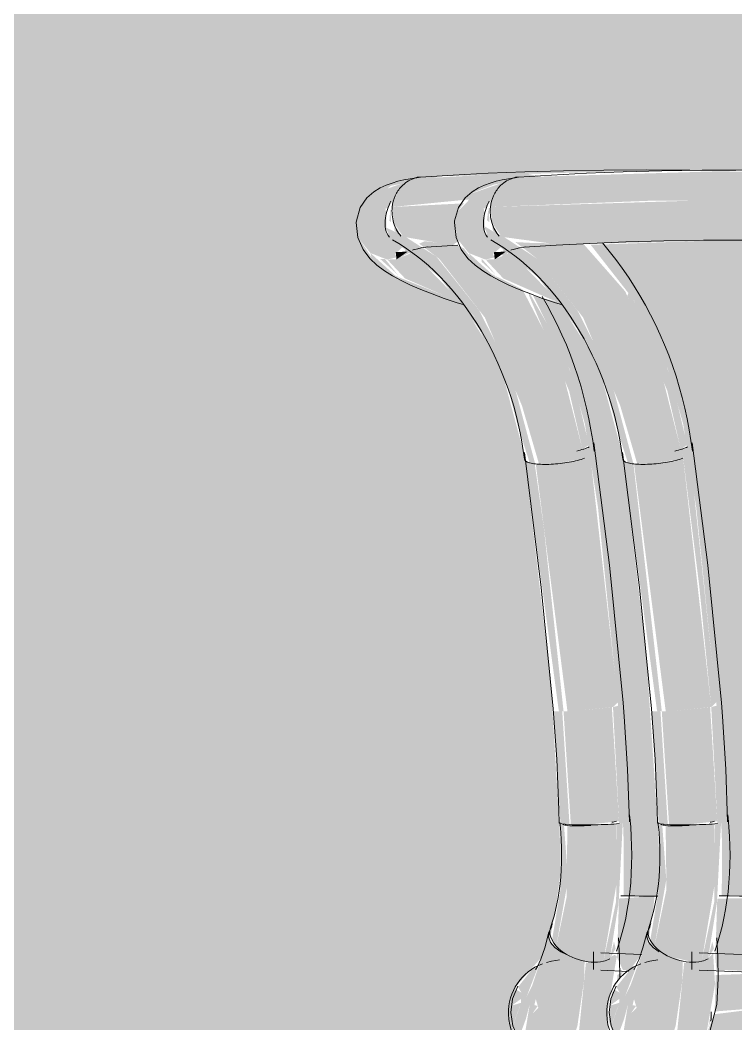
# Model space of a CAD drawing. Header units: inches. Extents: x 20426 to 36348, y -461 to 673.
# Drawn here: x 29293.58 to 29303.78, y 16.18 to 30.49 of the extents above; entities that cross this region are included whole.
import ezdxf

# ---------------------------------------------------------------- set-up
doc = ezdxf.new("R2010")
doc.units = ezdxf.units.IN
doc.header["$MEASUREMENT"] = 0
doc.layers.add('I-FURN', color=30, linetype='Continuous', lineweight=9)
doc.layers.add('Q-CASE', color=31, linetype='Continuous', lineweight=9)

# ---------------------------------------------------------------- blocks, each defined once
blk = doc.blocks.new('HermanMiller_Collection_Air-Chair_SideChair_Arms - Arms-460524-Elevation - East')
at = {"layer": 'I-FURN'}
for points in [[(-22446.718, 27.825), (-22444.424, 27.915), (-22441.265, 27.904), (-22438.991, 27.825), (-22438.908, 28.117), (-22438.762, 28.249), (-22443.464, 28.334), (-22446.322, 28.249), (-22446.509, 28.184), (-22446.65, 28.032), (-22446.694, 27.933)], [(-22447.096, 27.741), (-22446.776, 27.812), (-22446.587, 28.117), (-22446.509, 28.184), (-22446.986, 28.018), (-22447.041, 27.904), (-22447.199, 27.75)], [(-22439.507, 27.281), (-22439.313, 27.328), (-22438.961, 27.451), (-22438.998, 27.718), (-22438.998, 27.825), (-22443.331, 27.931), (-22446.718, 27.825), (-22446.698, 27.603), (-22446.56, 27.4), (-22445.73, 27.288), (-22443.213, 27.357), (-22441.029, 27.334), (-22439.524, 27.282)], [(-22441.098, 17.999), (-22438.779, 18.004), (-22439.049, 18.794), (-22439.119, 19.046), (-22439.406, 21.489), (-22439.852, 24.162), (-22439.862, 24.168), (-22440.004, 25.531), (-22439.946, 26.14), (-22439.801, 26.72), (-22439.649, 27.286), (-22443.331, 27.355), (-22445.289, 27.286), (-22444.673, 26.498), (-22444.191, 25.517), (-22443.97, 24.73), (-22443.784, 23.543), (-22443.488, 20.66), (-22443.416, 18.754), (-22443.42, 18.004), (-22442.488, 18)], [(-22445.734, 26.466), (-22446.382, 27.131), (-22446.439, 27.17), (-22446.668, 27.078), (-22446.787, 27.076), (-22446.535, 26.806), (-22445.858, 26.509)], [(-22446.657, 27.078), (-22446.497, 27.19), (-22446.668, 27.181), (-22446.658, 27.084)], [(-22444.005, 24.369), (-22443.914, 24.434), (-22444.112, 25.278), (-22444.276, 25.752), (-22444.741, 26.62), (-22444.766, 26.56), (-22444.196, 25.205), (-22444.006, 24.375)], [(-22444.171, 20.635), (-22443.57, 20.696), (-22443.985, 24.375), (-22444.106, 24.342), (-22444.077, 24.212), (-22444.608, 24.158), (-22444.67, 24.155), (-22444.219, 20.636)], [(-22443.57, 20.696), (-22443.497, 20.766), (-22443.844, 24.012), (-22443.908, 24.405), (-22443.985, 24.375), (-22443.74, 22.412)], [(-22444.275, 20.637), (-22444.679, 24.162), (-22444.813, 24.2), (-22444.758, 23.732), (-22444.343, 20.643), (-22444.292, 20.638)], [(-22444.19, 19.02), (-22444.294, 20.638), (-22444.42, 20.637), (-22444.319, 19.033), (-22444.219, 19.022)], [(-22443.966, 19.015), (-22443.484, 19.068), (-22443.586, 20.693), (-22444.171, 20.635), (-22444.275, 20.635), (-22444.171, 19.019), (-22444.086, 19.016)], [(-22443.483, 19.034), (-22443.397, 19.044), (-22443.492, 20.716), (-22443.57, 20.696), (-22443.483, 19.051)], [(-22444.379, 17.287), (-22444.211, 18.233), (-22444.269, 19.018), (-22444.322, 19.025), (-22444.323, 18.069), (-22444.44, 17.371), (-22444.424, 17.349)], [(-22443.816, 17.058), (-22443.706, 17.073), (-22443.511, 18.233), (-22443.53, 19.031), (-22444.22, 19.009), (-22444.209, 18.094), (-22444.379, 17.287), (-22444.185, 17.144), (-22443.819, 17.058)], [(-22444.013, 19.002), (-22444.219, 19.022), (-22444.051, 19.004)], [(-22444.104, 15.615), (-22443.606, 15.658), (-22443.039, 15.701), (-22442.793, 15.895), (-22442.655, 16.26), (-22442.658, 16.425), (-22443.528, 16.317), (-22443.606, 16.112), (-22443.796, 15.778), (-22444.082, 15.624)]]:
    blk.add_hatch(color=256, dxfattribs=at).paths.add_polyline_path(points, flags=0)
h = blk.add_hatch(color=256, dxfattribs=at)
h.paths.add_polyline_path([(-22446.787, 27.076), (-22446.642, 27.187), (-22446.566, 27.259), (-22446.801, 27.47), (-22446.802, 27.719), (-22446.814, 27.804), (-22447.096, 27.741), (-22447.23, 27.624), (-22447.19, 27.37), (-22447.029, 27.169), (-22446.8, 27.079)], flags=0)
h.paths.add_polyline_path([(-22446.583, 27.4), (-22446.688, 27.579), (-22446.719, 27.713), (-22446.684, 27.488), (-22446.601, 27.408)], flags=0)
h = blk.add_hatch(color=256, dxfattribs=at)
h.paths.add_polyline_path([(-22444.574, 24.155), (-22444.068, 24.22), (-22444.064, 24.353), (-22444.006, 24.375), (-22444.315, 25.595), (-22444.799, 26.625), (-22445.394, 27.301), (-22446.115, 27.312), (-22446.362, 27.325), (-22446.046, 27.084), (-22445.396, 26.248), (-22444.868, 24.993), (-22444.624, 24.159), (-22444.617, 24.158)], flags=0)
h.paths.add_polyline_path([(-22446.733, 27.609), (-22446.744, 27.825), (-22446.768, 27.635), (-22446.738, 27.612)], flags=0)
h = blk.add_hatch(color=256, dxfattribs=at)
h.paths.add_polyline_path([(-22444.679, 24.162), (-22445.026, 25.458), (-22445.48, 26.355), (-22446.046, 27.084), (-22446.517, 27.392), (-22446.656, 27.462), (-22446.819, 27.56), (-22446.732, 27.374), (-22446.046, 26.828), (-22445.48, 26.089), (-22445.07, 25.242), (-22444.925, 24.702), (-22444.758, 24.177), (-22444.715, 24.169)], flags=0)
h.paths.add_polyline_path([(-22445.535, 26.251), (-22445.634, 26.357), (-22445.553, 26.275)], flags=0)
h = blk.add_hatch(color=256, dxfattribs=at)
h.paths.add_polyline_path([(-22446.643, 26.863), (-22446.844, 27.089), (-22446.844, 27.044), (-22446.795, 27)], flags=0)
h.paths.add_polyline_path([(-22446.606, 26.785), (-22447.029, 27.169), (-22446.971, 27.032), (-22446.643, 26.81)], flags=0)
h = blk.add_hatch(color=256, dxfattribs=at)
h.paths.add_polyline_path([(-22443.706, 17.073), (-22443.615, 17.109), (-22443.489, 17.911), (-22443.431, 19.04), (-22443.521, 19.026), (-22443.525, 17.929), (-22443.682, 17.188)], flags=0)
h.paths.add_polyline_path([(-22443.615, 17.109), (-22443.532, 17.254), (-22443.556, 17.353), (-22443.596, 17.188)], flags=0)
h = blk.add_hatch(color=256, dxfattribs=at)
h.paths.add_polyline_path([(-22438.236, 17.144), (-22438.276, 17.144), (-22438.244, 17.156)], flags=0)
h.paths.add_polyline_path([(-22441.418, 16.876), (-22438.041, 16.911), (-22438.375, 17.371), (-22438.818, 18.003), (-22443.484, 17.966), (-22443.512, 17.125), (-22443.495, 16.951), (-22443.213, 16.941)], flags=0)
h = blk.add_hatch(color=256, dxfattribs=at)
h.paths.add_polyline_path([(-22444.998, 16.151), (-22444.881, 16.481), (-22445.025, 16.344)], flags=0)
h.paths.add_polyline_path([(-22444.922, 15.97), (-22444.904, 16.19), (-22444.995, 16.143)], flags=0)
h.paths.add_polyline_path([(-22444.271, 15.6), (-22444.078, 16.148), (-22443.983, 16.791), (-22443.975, 17.074), (-22444.315, 17.209), (-22444.46, 17.342), (-22444.553, 17.188), (-22444.723, 16.724), (-22444.813, 16.545), (-22444.759, 16.447), (-22444.851, 15.88), (-22444.646, 15.697), (-22444.272, 15.6)], flags=0)
h.paths.add_polyline_path([(-22444.719, 16.327), (-22444.671, 16.533), (-22444.634, 16.407)], flags=0)
h = blk.add_hatch(color=256, dxfattribs=at)
h.paths.add_polyline_path([(-22449.941, 0), (-22449.871, 0), (-22444.725, 15.735), (-22444.83, 15.793), (-22449.988, 0)], flags=0)
h.paths.add_polyline_path([(-22444.236, 17.174), (-22444.257, 17.188), (-22444.246, 17.178)], flags=0)
h = blk.add_hatch(color=256, dxfattribs=at)
h.paths.add_polyline_path([(-22444.268, 15.599), (-22444.104, 15.662), (-22444.12, 15.689), (-22444.046, 15.817), (-22444.202, 15.748), (-22444.271, 15.6)], flags=0)
h.paths.add_polyline_path([(-22443.9, 15.697), (-22443.747, 15.816), (-22443.768, 15.898), (-22443.84, 15.788)], flags=0)
h.paths.add_polyline_path([(-22443.616, 16.112), (-22443.572, 16.345), (-22443.56, 16.294), (-22443.606, 16.143)], flags=0)
h.paths.add_polyline_path([(-22444.046, 15.817), (-22443.652, 15.968), (-22443.516, 16.744), (-22443.543, 17.188), (-22443.619, 17.107), (-22443.825, 17.058), (-22443.956, 17.051), (-22444.078, 15.847)], flags=0)
h = blk.add_hatch(color=256, dxfattribs=at)
h.paths.add_polyline_path([(-22443.768, 15.898), (-22443.714, 15.898), (-22443.747, 15.911)], flags=0)
h.paths.add_polyline_path([(-22444.046, 15.817), (-22444.132, 15.9), (-22444.12, 15.809), (-22444.078, 15.814)], flags=0)
h.paths.add_polyline_path([(-22444.296, 15.585), (-22444.046, 15.65), (-22443.785, 15.872), (-22443.848, 15.875), (-22444.079, 15.76), (-22444.092, 15.644), (-22444.132, 15.622), (-22444.466, 15.622), (-22444.802, 15.816), (-22444.904, 16), (-22444.813, 16.248), (-22444.76, 16.448), (-22444.802, 16.566), (-22444.634, 17.006), (-22444.723, 16.955), (-22444.987, 16.625), (-22445.029, 16.209), (-22444.904, 15.886), (-22444.802, 15.777), (-22444.427, 15.599)], flags=0)
h.paths.add_polyline_path([(-22444.922, 15.97), (-22444.998, 16.151), (-22444.908, 16.143), (-22444.916, 16.034)], flags=0)
h.paths.add_polyline_path([(-22444.998, 16.151), (-22445.013, 16.355), (-22444.893, 16.441), (-22444.982, 16.19)], flags=0)
h.paths.add_polyline_path([(-22444.719, 16.327), (-22444.642, 16.435), (-22444.691, 16.447), (-22444.701, 16.407)], flags=0)
h.paths.add_polyline_path([(-22444.876, 16.625), (-22444.966, 16.625), (-22444.928, 16.716), (-22444.881, 16.633)], flags=0)
h.paths.add_polyline_path([(-22445.013, 16.441), (-22444.88, 16.537), (-22444.882, 16.48), (-22444.99, 16.447)], flags=0)
h = blk.add_hatch(color=256, dxfattribs=at)
h.paths.add_polyline_path([(-22443.568, 16.351), (-22443.527, 16.401), (-22443.568, 16.351)], flags=0)
h.paths.add_polyline_path([(-22443.524, 16.356), (-22442.643, 16.426), (-22442.727, 16.8), (-22442.82, 16.9), (-22443.506, 16.876), (-22443.521, 16.386)], flags=0)
h.paths.add_polyline_path([(-22442.793, 16.91), (-22442.82, 16.912), (-22442.82, 16.912)], flags=0)
h = blk.add_hatch(color=256, dxfattribs=at)
h.paths.add_polyline_path([(-22444.876, 16.625), (-22444.949, 16.667), (-22445.001, 16.537)], flags=0)
h.paths.add_polyline_path([(-22445.013, 16.441), (-22444.88, 16.537), (-22444.876, 16.625), (-22445.001, 16.457)], flags=0)
for p, q in [((-22447.229, 27.627), (-22447.231, 27.605)), ((-22443.849, 17.208), (-22443.849, 16.957))]:
    blk.add_line(p, q, dxfattribs=at)
at = {"layer": 'I-FURN', "flags": 128}
for points in [[(-22446.317, 28.25), (-22445.848, 28.28), (-22445.351, 28.306), (-22444.827, 28.326), (-22444.276, 28.34), (-22443.699, 28.35), (-22443.098, 28.353), (-22442.472, 28.352), (-22441.823, 28.345), (-22441.152, 28.332), (-22440.46, 28.314), (-22439.747, 28.291), (-22439.016, 28.263), (-22438.74, 28.251)], [(-22447.229, 27.627), (-22447.174, 27.817), (-22447.079, 27.954), (-22446.981, 28.041), (-22446.889, 28.098), (-22446.804, 28.137), (-22446.721, 28.167), (-22446.637, 28.191), (-22446.552, 28.211), (-22446.462, 28.228), (-22446.368, 28.243), (-22446.341, 28.247)], [(-22447.231, 27.605), (-22447.209, 27.389), (-22447.134, 27.218), (-22447.039, 27.092), (-22446.937, 26.996), (-22446.829, 26.915), (-22446.714, 26.843), (-22446.59, 26.776), (-22446.455, 26.712), (-22446.308, 26.648), (-22446.149, 26.586), (-22445.977, 26.523), (-22445.792, 26.461), (-22445.706, 26.434)], [(-22446.712, 27.355), (-22446.626, 27.306), (-22446.541, 27.252), (-22446.455, 27.193), (-22446.37, 27.13), (-22446.285, 27.062), (-22446.202, 26.99), (-22446.119, 26.913), (-22446.037, 26.833), (-22445.957, 26.748), (-22445.878, 26.66), (-22445.801, 26.567), (-22445.726, 26.472), (-22445.653, 26.372), (-22445.582, 26.27), (-22445.513, 26.164), (-22445.447, 26.056), (-22445.384, 25.944), (-22445.323, 25.831), (-22445.266, 25.715), (-22445.211, 25.597), (-22445.159, 25.477), (-22445.111, 25.355), (-22445.066, 25.233), (-22445.024, 25.109), (-22444.986, 24.984), (-22444.951, 24.858), (-22444.92, 24.732), (-22444.893, 24.605), (-22444.869, 24.479), (-22444.849, 24.353), (-22444.833, 24.228)], [(-22446.237, 27.253), (-22445.783, 27.283), (-22445.299, 27.307), (-22444.787, 27.327), (-22444.247, 27.341), (-22443.68, 27.35), (-22443.087, 27.353), (-22442.469, 27.352), (-22441.828, 27.344), (-22441.164, 27.332), (-22440.478, 27.314), (-22439.772, 27.291), (-22439.047, 27.263), (-22438.791, 27.252)], [(-22446.429, 27.21), (-22446.42, 27.213), (-22446.394, 27.221), (-22446.355, 27.231), (-22446.303, 27.241), (-22446.24, 27.251), (-22446.212, 27.256)], [(-22445.121, 27.313), (-22445.024, 27.196), (-22444.93, 27.076), (-22444.839, 26.953), (-22444.751, 26.826), (-22444.667, 26.696), (-22444.586, 26.563), (-22444.508, 26.427), (-22444.434, 26.289), (-22444.364, 26.148), (-22444.298, 26.005), (-22444.235, 25.86), (-22444.177, 25.713), (-22444.122, 25.564), (-22444.072, 25.414), (-22444.026, 25.263), (-22443.984, 25.111), (-22443.946, 24.958), (-22443.913, 24.804), (-22443.884, 24.65), (-22443.859, 24.496), (-22443.839, 24.342)], [(-22443.425, 20.756), (-22443.621, 22.72), (-22443.844, 24.462)], [(-22444.834, 24.323), (-22444.592, 22.401), (-22444.422, 20.671)], [(-22443.336, 19.062), (-22443.362, 19.812), (-22443.409, 20.56), (-22443.425, 20.756)], [(-22444.422, 20.671), (-22444.371, 19.953), (-22444.341, 19.232), (-22444.336, 19.041)], [(-22444.462, 17.551), (-22444.435, 17.631), (-22444.411, 17.714), (-22444.389, 17.8), (-22444.369, 17.889), (-22444.351, 17.981), (-22444.337, 18.076), (-22444.324, 18.174), (-22444.315, 18.274), (-22444.308, 18.376), (-22444.304, 18.48), (-22444.302, 18.585), (-22444.304, 18.692), (-22444.308, 18.801), (-22444.315, 18.91), (-22444.325, 19.02), (-22444.328, 19.052)], [(-22443.519, 17.218), (-22443.481, 17.332), (-22443.447, 17.448), (-22443.416, 17.567), (-22443.389, 17.688), (-22443.366, 17.812), (-22443.346, 17.937), (-22443.33, 18.064), (-22443.318, 18.192), (-22443.309, 18.322), (-22443.304, 18.453), (-22443.302, 18.585), (-22443.304, 18.719), (-22443.309, 18.853), (-22443.318, 18.987), (-22443.33, 19.122), (-22443.334, 19.161)], [(-22444.485, 17.486), (-22444.544, 17.262), (-22444.6, 17.101), (-22444.648, 16.996), (-22444.671, 16.958), (-22444.673, 16.955)], [(-22444.442, 17.57), (-22444.481, 17.498), (-22444.488, 17.42)], [(-22444.488, 17.42), (-22444.46, 17.342), (-22444.4, 17.27), (-22444.312, 17.207)], [(-22443.492, 17.406), (-22443.478, 17.13), (-22443.473, 16.828), (-22443.491, 16.455), (-22443.598, 16.033), (-22443.602, 16.024)], [(-22443.743, 17.193), (-22437.62, 16.956), (-22431.489, 17.064), (-22427.679, 17.307)], [(-22444.517, 17.056), (-22444.445, 17.074), (-22444.387, 17.084), (-22444.334, 17.092)], [(-22443.744, 16.943), (-22437.607, 16.705), (-22431.461, 16.815), (-22427.675, 17.056)], [(-22445.025, 16.344), (-22445.001, 16.537), (-22444.928, 16.717)], [(-22444.344, 15.6), (-22444.466, 15.622), (-22444.646, 15.697), (-22444.802, 15.816), (-22444.922, 15.97), (-22444.998, 16.151), (-22445.025, 16.344)]]:
    blk.add_lwpolyline(points, dxfattribs=at)
at = {"layer": 'I-FURN'}
for centre, major_axis, ratio, start_param, end_param in [((-22446.471, 27.793), (0.241, 0.438), 0.575844, 0.314392, 0.576192), ((-22446.471, 27.793), (0.241, 0.438), 0.575844, 1.623389, 2.146988), ((-22446.471, 27.793), (0.241, 0.438), 0.575844, 2.146988, 2.932386), ((-22444.339, 24.392), (0.495, 0.07), 0.185134, 5.21887, 5.467079), ((-22444.339, 24.392), (0.495, 0.07), 0.185134, 5.480669, 5.742468), ((-22444.336, 24.285), (0.497, 0.057), 0.234229, 3.138866, 3.662465), ((-22444.336, 24.285), (0.497, 0.057), 0.234229, 4.713014, 4.971462), ((-22444.336, 24.285), (0.497, 0.057), 0.234229, 4.975221, 5.233261), ((-22444.336, 24.285), (0.497, 0.057), 0.234229, 5.239572, 5.495061), ((-22444.336, 24.285), (0.497, 0.057), 0.234229, 3.685235, 3.924264), ((-22444.336, 24.285), (0.497, 0.057), 0.234229, 3.93217, 4.186064), ((-22444.336, 24.285), (0.497, 0.057), 0.234229, 4.197005, 4.709663), ((-22443.836, 19.052), (0.5, 0.01), 0.069551, 3.141593, 3.925172), ((-22443.836, 19.052), (0.5, 0.01), 0.069551, 3.925172, 5.495969), ((-22443.831, 19.106), (0.497, 0.055), 0.180952, 5.209031, 5.364805), ((-22443.831, 19.106), (0.497, 0.055), 0.180952, 3.532209, 3.794009), ((-22443.831, 19.106), (0.497, 0.055), 0.180952, 3.794009, 4.579407), ((-22443.99, 17.385), (-0.471, 0.167), 0.596783, 6.075208, 7.122406), ((-22443.99, 17.385), (-0.471, 0.167), 0.596783, 0.839221, 2.410017), ((-22444.315, 16.334), (-0.202, 0.722), 0.995009, 0.082527, 1.3209), ((-22443.99, 17.385), (-0.471, 0.167), 0.596783, 2.410017, 2.671816), ((-22444.315, 16.334), (-0.202, 0.722), 0.995009, 1.3209, 2.891696), ((-22444.315, 16.334), (-0.202, 0.722), 0.995009, 4.288871, 4.462414)]:
    blk.add_ellipse(centre, major_axis=major_axis, ratio=ratio, start_param=start_param, end_param=end_param, dxfattribs=at)
for points, knots in [([(-22446.718, 27.825), (-22446.712, 27.881), (-22446.682, 27.989), (-22446.583, 28.139), (-22446.453, 28.225), (-22446.355, 28.246), (-22446.322, 28.249)], [-1, -1, -1, -1, -0.7857143, -0.5714286, -0.2857143, -0.1428571, -0.1428571, -0.1428571, -0.1428571]), ([(-22443.458, 18.004), (-22442.682, 18), (-22441.143, 17.997), (-22439.559, 18.001), (-22438.779, 18.003)], [-0.9268801, -0.9268801, -0.9268801, -0.9268801, -0.5, -0.0910372, -0.0910372, -0.0910372, -0.0910372])]:
    blk.add_open_spline(points, degree=3, knots=knots, dxfattribs=at)
blk.add_open_spline([(-22446.594, 27.411), (-22446.641, 27.466), (-22446.712, 27.598), (-22446.726, 27.751), (-22446.718, 27.825)], degree=3, dxfattribs=at)
blk = doc.blocks.new('Casework 3 - Casework 1-483541-Elevation - East')
at = {"layer": 'Q-CASE'}
h = blk.add_hatch(color=256, dxfattribs=at)
h.paths.add_polyline_path([(-22503.889, 0), (-22499.2, 0), (-22499.2, 0.25), (-22504.782, 0.25), (-22504.796, 0), (-22503.898, 0)], flags=0)
h.paths.add_polyline_path([(-22448.007, 26.785), (-22448.058, 26.876), (-22448.024, 26.803)], flags=0)
h.paths.add_polyline_path([(-22375.431, 0), (-22360.053, 0), (-22360.053, 36), (-22504.981, 36), (-22504.981, 30), (-22487.289, 30), (-22487.289, 28.75), (-22504.981, 28.75), (-22504.925, 15), (-22504.861, 15.676), (-22504.662, 16.429), (-22504.351, 16.906), (-22504.295, 17.034), (-22504.2, 17.184), (-22504.142, 17.236), (-22503.899, 17.47), (-22503.293, 17.496), (-22503.262, 17.552), (-22503.024, 17.552), (-22498.724, 17.59), (-22499.722, 20.996), (-22500.874, 24.236), (-22500.877, 25.019), (-22500.799, 25.428), (-22500.554, 26.039), (-22499.895, 26.648), (-22499.14, 26.933), (-22495.584, 27.611), (-22492.083, 28.062), (-22489.209, 28.273), (-22485.71, 28.346), (-22482.305, 28.236), (-22481.946, 28.113), (-22481.741, 28.001), (-22481.484, 27.56), (-22481.522, 27.37), (-22481.763, 27.076), (-22482.055, 26.817), (-22482.305, 26.708), (-22483.061, 26.362), (-22483.255, 26.075), (-22483.616, 25.296), (-22483.79, 24.712), (-22483.947, 23.793), (-22484.29, 20.672), (-22484.369, 18.094), (-22484.243, 17.52), (-22484.243, 17.456), (-22484.243, 17.287), (-22484.187, 17.285), (-22484.046, 16.992), (-22483.857, 16.853), (-22483.672, 16.512), (-22483.714, 16.07), (-22483.883, 15.793), (-22478.702, 0), (-22451.412, 0), (-22446.249, 15.816), (-22446.36, 15.97), (-22446.456, 16.344), (-22446.35, 16.717), (-22445.962, 17.162), (-22445.912, 17.159), (-22445.805, 17.727), (-22445.724, 18.288), (-22445.731, 19.038), (-22445.737, 19.041), (-22445.857, 21.021), (-22446.231, 24.278), (-22446.553, 25.475), (-22446.73, 25.819), (-22447.135, 26.466), (-22448.122, 26.863), (-22448.414, 27.107), (-22448.499, 27.235), (-22448.592, 27.37), (-22448.628, 27.627), (-22448.497, 27.741), (-22448.559, 27.79), (-22448.137, 28.128), (-22447.422, 28.264), (-22444.732, 28.337), (-22442.511, 28.339), (-22438.017, 28.187), (-22435.213, 27.895), (-22432.752, 27.549), (-22430.031, 27.051), (-22429.223, 26.833), (-22428.63, 26.533), (-22428.565, 26.436), (-22428.299, 26.204), (-22428.011, 25.758), (-22427.799, 24.778), (-22428.032, 23.547), (-22429.319, 19.993), (-22430, 17.55), (-22425.419, 17.495), (-22425.369, 17.495), (-22424.922, 17.465), (-22424.653, 17.329), (-22424.522, 17.117), (-22424.509, 17.062), (-22424.437, 17.119), (-22424.356, 16.901), (-22424.148, 16.615), (-22423.911, 16.143), (-22423.908, 15.974), (-22423.826, 15.665), (-22422.916, 0.75), (-22419.49, 0.75), (-22419.49, 28.5), (-22424.576, 28.5), (-22424.576, 28.75), (-22442.825, 28.75), (-22442.825, 30), (-22390.512, 30), (-22390.512, 28.75), (-22408.76, 28.75), (-22408.76, 28.5), (-22413.846, 28.5), (-22413.846, 0.75), (-22410.377, 0.75), (-22409.485, 15.676), (-22409.286, 16.429), (-22408.975, 16.906), (-22408.92, 17.034), (-22408.824, 17.184), (-22408.766, 17.236), (-22408.523, 17.47), (-22407.917, 17.496), (-22407.886, 17.552), (-22407.648, 17.552), (-22403.348, 17.59), (-22404.347, 20.996), (-22405.498, 24.236), (-22405.501, 25.019), (-22405.423, 25.428), (-22405.179, 26.039), (-22404.48, 26.665), (-22403.765, 26.933), (-22400.209, 27.611), (-22396.708, 28.062), (-22394.223, 28.259), (-22390.335, 28.346), (-22385.505, 28.224), (-22385.183, 28.117), (-22384.964, 28.001), (-22384.707, 27.579), (-22384.745, 27.37), (-22384.986, 27.076), (-22385.278, 26.817), (-22385.529, 26.708), (-22386.285, 26.362), (-22386.478, 26.075), (-22386.839, 25.296), (-22387.013, 24.712), (-22387.17, 23.793), (-22387.514, 20.672), (-22387.593, 18.094), (-22387.466, 17.52), (-22387.466, 17.456), (-22387.466, 17.287), (-22387.41, 17.285), (-22387.269, 16.992), (-22387.08, 16.853), (-22386.895, 16.512), (-22386.938, 16.07), (-22387.106, 15.793), (-22381.925, 0), (-22380.272, 0)], flags=0)
h.paths.add_polyline_path([(-22384.375, 0), (-22389.581, 15.675), (-22389.741, 15.658), (-22391.5, 15.745), (-22395.454, 15.895), (-22395.42, 15.776), (-22395.37, 15.636), (-22395.346, 15.636), (-22395.37, 0), (-22385.114, 0)], flags=0)
h.paths.add_polyline_path([(-22383.326, 0), (-22382.974, 0), (-22388.115, 15.663), (-22388.466, 15.668), (-22383.348, 0.068)], flags=0)
h.paths.add_polyline_path([(-22398.445, 0), (-22402.842, 15.775), (-22407.147, 15.931), (-22407.155, 15.7), (-22407.112, 15.619), (-22407.942, 0.75), (-22400.411, 0.75), (-22400.411, 0.25), (-22401.557, 0.25), (-22401.557, 0), (-22399.639, 0)], flags=0)
h.paths.add_polyline_path([(-22402.423, 0), (-22402.423, 0.25), (-22402.958, 0.25), (-22402.958, 0)], flags=0)
h.paths.add_polyline_path([(-22403.824, 0), (-22403.824, 0.25), (-22408.005, 0.25), (-22408.02, 0), (-22404.48, 0)], flags=0)
h.paths.add_polyline_path([(-22498.333, 0), (-22493.82, 0), (-22498.218, 15.775), (-22503.808, 16.095), (-22503.869, 16.084), (-22503.91, 15.978), (-22503.913, 15.848), (-22503.889, 15.619), (-22504.719, 0.75), (-22497.188, 0.75), (-22497.188, 0.25), (-22498.333, 0.25)], flags=0)
h.paths.add_polyline_path([(-22492.122, 0), (-22479.751, 0), (-22484.891, 15.663), (-22485.116, 15.658), (-22486.788, 15.74), (-22492.04, 15.975), (-22492.237, 15.867), (-22492.197, 15.776), (-22492.147, 15.636), (-22492.122, 15.643), (-22492.161, 7.785), (-22492.147, 0), (-22492.125, 0)], flags=0)
h.paths.add_polyline_path([(-22408.866, 0), (-22409.019, 0.01), (-22409.019, 0.25), (-22409.406, 0.25), (-22409.421, 0), (-22408.871, 0)], flags=0)
h.paths.add_polyline_path([(-22413.846, 0), (-22410.42, 0.01), (-22410.42, 0.25), (-22415.535, 0.25), (-22415.535, 0), (-22414.164, 0)], flags=0)
h.paths.add_polyline_path([(-22417.802, 0), (-22417.802, 0.25), (-22422.93, 0.25), (-22422.941, 0.008), (-22422.941, 0), (-22418.089, 0)], flags=0)
h.paths.add_polyline_path([(-22416.401, 0), (-22416.401, 0.25), (-22416.936, 0.25), (-22416.936, 0)], flags=0)
h.paths.add_polyline_path([(-22425.317, 0), (-22425.331, 0.25), (-22429.513, 0.25), (-22429.513, 0), (-22425.394, 0)], flags=0)
h.paths.add_polyline_path([(-22424.466, 0), (-22423.918, 0.044), (-22423.93, 0.25), (-22424.331, 0.25), (-22424.342, 0.008), (-22424.47, 0)], flags=0)
h.paths.add_polyline_path([(-22430.379, 0), (-22430.379, 0.25), (-22430.914, 0.25), (-22430.914, 0)], flags=0)
h.paths.add_polyline_path([(-22431.78, 0), (-22431.78, 0.25), (-22432.925, 0.25), (-22432.925, 0.75), (-22425.36, 0.75), (-22426.172, 15.62), (-22426.114, 15.675), (-22426.231, 15.975), (-22430.495, 15.775), (-22434.892, 0), (-22432.925, 0)], flags=0)
h.paths.add_polyline_path([(-22450.362, 0), (-22450.011, 0), (-22444.87, 15.668), (-22445.248, 15.585), (-22450.011, 1.072)], flags=0)
h.paths.add_polyline_path([(-22437.914, 0), (-22437.944, 15.776), (-22437.872, 15.727), (-22437.875, 15.86), (-22437.92, 15.928), (-22438.119, 15.939), (-22443.847, 15.585), (-22448.961, 0), (-22437.966, 0)], flags=0)
h.paths.add_polyline_path([(-22409.019, 0.75), (-22408.976, 0.75), (-22408.084, 15.676), (-22408.028, 16.038), (-22408.508, 16.067), (-22408.555, 15.703), (-22408.513, 15.619), (-22409.322, 0.75)], flags=0)
h.paths.add_polyline_path([(-22424.615, 15.967), (-22424.615, 15.83), (-22424.589, 15.878), (-22424.592, 15.887)], flags=0)
h.paths.add_polyline_path([(-22424.83, 16.071), (-22424.66, 16.05), (-22424.773, 16.145), (-22424.828, 16.127), (-22424.829, 16.099)], flags=0)
h.paths.add_polyline_path([(-22423.959, 0.75), (-22424.771, 15.62), (-22424.715, 15.681), (-22424.893, 16.118), (-22425.314, 16.003), (-22425.223, 15.592), (-22424.317, 0.75)], flags=0)
h.paths.add_polyline_path([(-22493.191, 1.458), (-22493.15, 15.675), (-22493.598, 15.587), (-22497.153, 15.675), (-22493.198, 1.485)], flags=0)
h.paths.add_polyline_path([(-22397.815, 1.458), (-22397.843, 2.868), (-22401.422, 15.708), (-22401.777, 15.675), (-22397.822, 1.485)], flags=0)
h.paths.add_polyline_path([(-22396.414, 1.458), (-22396.374, 15.675), (-22396.747, 15.585), (-22396.771, 2.74), (-22396.421, 1.485)], flags=0)
h.paths.add_polyline_path([(-22436.922, 1.458), (-22436.527, 2.878), (-22436.642, 15.636), (-22436.992, 15.644), (-22436.925, 1.912)], flags=0)
h.paths.add_polyline_path([(-22435.521, 1.458), (-22431.548, 15.714), (-22431.916, 15.7), (-22435.528, 2.745), (-22435.524, 1.912)], flags=0)
h.paths.add_polyline_path([(-22397.791, 6.398), (-22397.77, 15.625), (-22400.371, 15.655), (-22397.813, 6.477)], flags=0)
h.paths.add_polyline_path([(-22435.546, 6.398), (-22432.963, 15.665), (-22435.591, 15.562), (-22435.553, 7.785)], flags=0)
h.paths.add_polyline_path([(-22493.562, 15.597), (-22493.572, 15.677), (-22493.563, 15.597)], flags=0)
h.paths.add_polyline_path([(-22396.799, 15.633), (-22396.796, 15.677), (-22396.8, 15.636)], flags=0)
h.paths.add_polyline_path([(-22425.963, 15.788), (-22426.05, 15.893), (-22426.016, 15.83), (-22426, 15.817)], flags=0)
h.paths.add_polyline_path([(-22424.111, 15.914), (-22424.128, 16.076), (-22424.14, 16.014), (-22424.119, 15.942)], flags=0)
h.paths.add_polyline_path([(-22408.625, 15.978), (-22408.498, 16.143), (-22408.565, 16.071), (-22408.622, 15.983)], flags=0)
h.paths.add_polyline_path([(-22504.001, 15.978), (-22503.874, 16.143), (-22503.941, 16.071), (-22503.989, 15.995)], flags=0)
h.paths.add_polyline_path([(-22499.585, 25.705), (-22499.683, 25.705), (-22499.62, 25.686)], flags=0)
h.paths.add_polyline_path([(-22491.867, 17.46), (-22491.629, 17.494), (-22491.593, 17.496), (-22491.364, 17.647), (-22491.205, 17.78), (-22490.762, 18.633), (-22490.576, 19.251), (-22490.258, 21.858), (-22489.731, 25.72), (-22489.811, 26.257), (-22489.804, 26.437), (-22490.133, 27.027), (-22490.352, 27.223), (-22492.182, 27.052), (-22495.882, 26.556), (-22498.561, 26.061), (-22499.201, 25.884), (-22499.682, 25.592), (-22499.884, 25.299), (-22499.855, 25.296), (-22499.932, 24.999), (-22499.953, 24.63), (-22500.006, 24.557), (-22500.011, 24.409), (-22499.928, 24.26), (-22499.808, 24.038), (-22499.775, 23.984), (-22498.448, 20.322), (-22497.676, 17.549), (-22492.187, 17.5), (-22491.9, 17.464)], flags=0)
h.paths.add_polyline_path([(-22437.27, 17.541), (-22437.295, 17.57), (-22437.248, 17.599), (-22437.108, 17.551), (-22436.214, 17.552), (-22432.437, 17.55), (-22431.3, 21.414), (-22430.173, 24.575), (-22430.214, 25.084), (-22430.329, 25.388), (-22430.329, 25.436), (-22430.431, 25.592), (-22430.613, 25.745), (-22431.052, 25.888), (-22431.884, 26.127), (-22434.082, 26.532), (-22436.796, 26.916), (-22438.533, 27.076), (-22438.701, 26.833), (-22438.815, 26.537), (-22438.966, 26.104), (-22439.008, 25.435), (-22438.948, 24.685), (-22438.812, 24.022), (-22438.289, 20.75), (-22438.048, 18.914), (-22437.82, 18.308), (-22437.466, 17.711), (-22437.369, 17.625), (-22437.277, 17.547)], flags=0)
h.paths.add_polyline_path([(-22402.808, 25.705), (-22402.906, 25.705), (-22402.843, 25.686)], flags=0)
h.paths.add_polyline_path([(-22396.16, 17.549), (-22395.988, 17.647), (-22395.829, 17.78), (-22395.387, 18.633), (-22395.201, 19.251), (-22394.893, 21.787), (-22394.355, 25.72), (-22394.435, 26.257), (-22394.428, 26.437), (-22394.758, 27.027), (-22394.904, 27.106), (-22397.4, 26.805), (-22400.768, 26.274), (-22401.967, 25.998), (-22402.828, 25.682), (-22403.107, 25.299), (-22403.078, 25.296), (-22403.155, 24.999), (-22403.176, 24.63), (-22403.222, 24.538), (-22403.234, 24.409), (-22403.158, 24.283), (-22403.031, 24.038), (-22402.999, 23.984), (-22401.672, 20.322), (-22400.849, 17.55), (-22396.169, 17.55)], flags=0)
h.paths.add_polyline_path([(-22431.051, 17.549), (-22431.036, 17.55), (-22429.899, 21.414), (-22428.771, 24.575), (-22428.813, 25.084), (-22428.928, 25.388), (-22428.928, 25.436), (-22429.03, 25.592), (-22429.239, 25.758), (-22429.43, 25.798), (-22429.335, 25.474), (-22429.24, 24.236), (-22429.729, 22.757), (-22430.72, 19.993), (-22431.401, 17.549), (-22431.109, 17.549)], flags=0)
h.paths.add_polyline_path([(-22404.209, 25.705), (-22404.307, 25.705), (-22404.244, 25.686)], flags=0)
h.paths.add_polyline_path([(-22402.3, 17.549), (-22401.947, 17.59), (-22402.945, 20.996), (-22404.097, 24.236), (-22404.1, 25.019), (-22404.022, 25.428), (-22403.943, 25.798), (-22404.229, 25.682), (-22404.508, 25.299), (-22404.48, 25.293), (-22404.556, 24.999), (-22404.578, 24.63), (-22404.623, 24.539), (-22404.635, 24.409), (-22404.552, 24.26), (-22404.433, 24.038), (-22404.4, 23.984), (-22403.073, 20.322), (-22402.3, 17.55)], flags=0)
h.paths.add_polyline_path([(-22499.922, 24.63), (-22499.954, 24.825), (-22499.907, 24.924), (-22499.917, 24.732)], flags=0)
h.paths.add_polyline_path([(-22404.546, 24.63), (-22404.578, 24.825), (-22404.532, 24.924), (-22404.541, 24.732)], flags=0)
h.paths.add_polyline_path([(-22403.145, 24.63), (-22403.177, 24.825), (-22403.131, 24.924), (-22403.14, 24.732)], flags=0)
h.paths.add_polyline_path([(-22431.214, 25.977), (-22431.733, 26.103), (-22431.253, 25.986)], flags=0)
h.paths.add_polyline_path([(-22448.058, 27.078), (-22447.856, 27.181), (-22447.933, 27.212), (-22447.955, 27.15), (-22448.055, 27.08)], flags=0)
h.paths.add_polyline_path([(-22448.188, 27.076), (-22448.061, 27.107), (-22448.082, 27.169), (-22448.185, 27.078)], flags=0)
h.paths.add_polyline_path([(-22481.925, 27.076), (-22482.049, 27.139), (-22482.044, 27.078), (-22481.946, 27.076)], flags=0)
h.paths.add_polyline_path([(-22385.148, 27.076), (-22385.272, 27.139), (-22385.267, 27.078), (-22385.176, 27.076)], flags=0)
blk = doc.blocks.new('HermanMiller_Collection_Air-Chair_SideChair_Arms - Arms-V110-Elevation - East')
at = {"layer": 'I-FURN'}
for points in [[(-22448.119, 27.825), (-22447.027, 27.933), (-22446.962, 28.032), (-22446.668, 28.145), (-22446.02, 28.264), (-22446.254, 28.31), (-22447.82, 28.228), (-22447.988, 28.117), (-22448.095, 27.933)], [(-22448.497, 27.741), (-22448.177, 27.812), (-22447.988, 28.117), (-22447.91, 28.184), (-22448.387, 28.018), (-22448.442, 27.904), (-22448.6, 27.75)], [(-22447.259, 27.281), (-22447.173, 27.341), (-22447.227, 27.512), (-22447.217, 27.635), (-22447.096, 27.741), (-22447.199, 27.75), (-22447.096, 27.877), (-22448.119, 27.825), (-22448.099, 27.603), (-22447.961, 27.4), (-22447.318, 27.289)], [(-22447.135, 26.466), (-22447.783, 27.131), (-22447.84, 27.17), (-22448.069, 27.078), (-22448.188, 27.076), (-22447.936, 26.806), (-22447.228, 26.498)], [(-22448.058, 27.078), (-22447.898, 27.19), (-22448.069, 27.181), (-22448.059, 27.084)], [(-22445.406, 24.369), (-22445.315, 24.434), (-22445.513, 25.278), (-22445.677, 25.752), (-22446.173, 26.618), (-22446.167, 26.56), (-22445.597, 25.205), (-22445.407, 24.375)], [(-22445.572, 20.635), (-22444.971, 20.696), (-22445.386, 24.375), (-22445.507, 24.342), (-22445.478, 24.212), (-22446.009, 24.158), (-22446.071, 24.155), (-22445.62, 20.636)], [(-22444.971, 20.696), (-22444.898, 20.764), (-22445.309, 24.405), (-22445.386, 24.375), (-22444.975, 20.73)], [(-22445.676, 20.637), (-22445.958, 23.262), (-22446.087, 24.163), (-22446.214, 24.2), (-22446.159, 23.732), (-22445.744, 20.643), (-22445.693, 20.638)], [(-22445.591, 19.02), (-22445.695, 20.638), (-22445.821, 20.637), (-22445.72, 19.033), (-22445.62, 19.022)], [(-22445.367, 19.015), (-22444.885, 19.068), (-22444.987, 20.693), (-22445.572, 20.635), (-22445.676, 20.635), (-22445.572, 19.019), (-22445.487, 19.016)], [(-22444.884, 19.034), (-22444.798, 19.044), (-22444.893, 20.716), (-22444.971, 20.696), (-22444.884, 19.051)], [(-22445.78, 17.287), (-22445.612, 18.233), (-22445.67, 19.018), (-22445.723, 19.025), (-22445.724, 18.069), (-22445.841, 17.371)], [(-22445.217, 17.058), (-22445.107, 17.073), (-22444.912, 18.233), (-22444.931, 19.031), (-22445.621, 19.009), (-22445.634, 17.979), (-22445.78, 17.287), (-22445.586, 17.144), (-22445.34, 17.065)], [(-22445.414, 19.002), (-22445.634, 19.023), (-22445.452, 19.004)], [(-22444.732, 16.945), (-22444.553, 17.188), (-22444.516, 17.11), (-22444.405, 17.723), (-22444.379, 18.002), (-22444.885, 17.966), (-22444.913, 17.125), (-22444.829, 16.949)]]:
    blk.add_hatch(color=256, dxfattribs=at).paths.add_polyline_path(points, flags=0)
h = blk.add_hatch(color=256, dxfattribs=at)
h.paths.add_polyline_path([(-22448.188, 27.076), (-22448.043, 27.187), (-22447.967, 27.259), (-22448.202, 27.47), (-22448.204, 27.719), (-22448.215, 27.804), (-22448.497, 27.741), (-22448.631, 27.624), (-22448.592, 27.37), (-22448.43, 27.169), (-22448.201, 27.079)], flags=0)
h.paths.add_polyline_path([(-22447.984, 27.4), (-22448.089, 27.579), (-22448.12, 27.713), (-22448.085, 27.488), (-22448.002, 27.408)], flags=0)
h = blk.add_hatch(color=256, dxfattribs=at)
h.paths.add_polyline_path([(-22445.975, 24.155), (-22445.469, 24.22), (-22445.465, 24.353), (-22445.407, 24.375), (-22445.726, 25.618), (-22446.263, 26.652), (-22446.8, 26.917), (-22447.021, 27.137), (-22447.098, 27.235), (-22447.19, 27.281), (-22447.655, 27.338), (-22447.733, 27.302), (-22447.447, 27.084), (-22446.797, 26.248), (-22446.269, 24.993), (-22446.025, 24.159), (-22446.018, 24.158)], flags=0)
h.paths.add_polyline_path([(-22446.606, 26.785), (-22446.732, 26.943), (-22446.643, 26.824)], flags=0)
h.paths.add_polyline_path([(-22446.787, 27.076), (-22446.66, 27.107), (-22446.688, 27.164), (-22446.784, 27.078)], flags=0)
h.paths.add_polyline_path([(-22448.135, 27.609), (-22448.145, 27.825), (-22448.159, 27.628), (-22448.139, 27.612)], flags=0)
h = blk.add_hatch(color=256, dxfattribs=at)
h.paths.add_polyline_path([(-22446.08, 24.162), (-22446.427, 25.458), (-22446.881, 26.355), (-22447.49, 27.117), (-22447.918, 27.392), (-22448.057, 27.462), (-22448.215, 27.535), (-22448.133, 27.374), (-22447.447, 26.828), (-22446.881, 26.089), (-22446.471, 25.242), (-22446.326, 24.702), (-22446.159, 24.177), (-22446.116, 24.169)], flags=0)
h.paths.add_polyline_path([(-22446.936, 26.251), (-22447.034, 26.355), (-22446.954, 26.275)], flags=0)
h = blk.add_hatch(color=256, dxfattribs=at)
h.paths.add_polyline_path([(-22444.339, 18.002), (-22444.323, 18.288), (-22444.33, 19.039), (-22444.336, 19.041), (-22444.497, 21.448), (-22444.83, 24.278), (-22445.152, 25.475), (-22445.329, 25.819), (-22445.745, 26.47), (-22446.109, 26.56), (-22445.592, 25.517), (-22445.371, 24.73), (-22445.185, 23.543), (-22444.883, 20.574), (-22444.884, 20.574), (-22444.817, 18.74), (-22444.821, 18.004), (-22444.379, 18.002)], flags=0)
h.paths.add_polyline_path([(-22446.535, 27.113), (-22446.455, 27.181), (-22446.532, 27.212), (-22446.555, 27.15), (-22446.536, 27.114)], flags=0)
h = blk.add_hatch(color=256, dxfattribs=at)
h.paths.add_polyline_path([(-22448.044, 26.863), (-22448.223, 27.084), (-22448.29, 27.084), (-22448.055, 26.873)], flags=0)
h.paths.add_polyline_path([(-22448.007, 26.785), (-22448.43, 27.169), (-22448.401, 27.052), (-22448.044, 26.81)], flags=0)
h = blk.add_hatch(color=256, dxfattribs=at)
h.paths.add_polyline_path([(-22445.107, 17.073), (-22445.016, 17.109), (-22444.89, 17.911), (-22444.832, 19.04), (-22444.922, 19.026), (-22444.926, 17.929), (-22445.083, 17.188)], flags=0)
h.paths.add_polyline_path([(-22445.016, 17.109), (-22444.933, 17.254), (-22444.957, 17.353), (-22444.997, 17.188)], flags=0)
h = blk.add_hatch(color=256, dxfattribs=at)
h.paths.add_polyline_path([(-22446.399, 16.151), (-22446.282, 16.481), (-22446.426, 16.344)], flags=0)
h.paths.add_polyline_path([(-22446.323, 15.97), (-22446.305, 16.19), (-22446.396, 16.143)], flags=0)
h.paths.add_polyline_path([(-22445.672, 15.6), (-22445.479, 16.148), (-22445.384, 16.791), (-22445.376, 17.074), (-22445.716, 17.209), (-22445.861, 17.342), (-22445.889, 17.42), (-22446.124, 16.724), (-22446.214, 16.545), (-22446.16, 16.447), (-22446.252, 15.88), (-22446.047, 15.697), (-22445.673, 15.6)], flags=0)
h.paths.add_polyline_path([(-22446.12, 16.327), (-22446.072, 16.533), (-22446.035, 16.407)], flags=0)
h = blk.add_hatch(color=256, dxfattribs=at)
h.paths.add_polyline_path([(-22451.342, 0), (-22451.272, 0), (-22446.126, 15.735), (-22446.231, 15.793), (-22451.389, 0)], flags=0)
h.paths.add_polyline_path([(-22445.637, 17.174), (-22445.677, 17.199), (-22445.647, 17.178)], flags=0)
h = blk.add_hatch(color=256, dxfattribs=at)
h.paths.add_polyline_path([(-22445.669, 15.599), (-22445.505, 15.662), (-22445.521, 15.689), (-22445.447, 15.817), (-22445.603, 15.748), (-22445.672, 15.6)], flags=0)
h.paths.add_polyline_path([(-22445.301, 15.697), (-22445.148, 15.816), (-22445.169, 15.898), (-22445.241, 15.788)], flags=0)
h.paths.add_polyline_path([(-22445.447, 15.817), (-22445.053, 15.968), (-22445.036, 16.232), (-22445.043, 16.391), (-22444.917, 17.145), (-22444.951, 17.163), (-22445.131, 17.069), (-22445.357, 17.051), (-22445.479, 15.847)], flags=0)
h = blk.add_hatch(color=256, dxfattribs=at)
h.paths.add_polyline_path([(-22445.169, 15.898), (-22445.115, 15.898), (-22445.148, 15.911)], flags=0)
h.paths.add_polyline_path([(-22445.447, 15.817), (-22445.533, 15.9), (-22445.521, 15.809), (-22445.479, 15.814)], flags=0)
h.paths.add_polyline_path([(-22445.697, 15.585), (-22445.447, 15.65), (-22445.186, 15.872), (-22445.249, 15.875), (-22445.48, 15.76), (-22445.493, 15.644), (-22445.533, 15.622), (-22445.867, 15.622), (-22446.203, 15.816), (-22446.305, 16), (-22446.214, 16.248), (-22446.161, 16.448), (-22446.203, 16.566), (-22446.035, 17.006), (-22446.145, 16.933), (-22446.388, 16.625), (-22446.462, 16.318), (-22446.305, 15.886), (-22446.203, 15.777), (-22445.828, 15.599)], flags=0)
h.paths.add_polyline_path([(-22446.323, 15.97), (-22446.399, 16.151), (-22446.309, 16.143), (-22446.317, 16.034)], flags=0)
h.paths.add_polyline_path([(-22446.399, 16.151), (-22446.414, 16.355), (-22446.294, 16.441), (-22446.383, 16.19)], flags=0)
h.paths.add_polyline_path([(-22446.12, 16.327), (-22446.043, 16.435), (-22446.092, 16.447), (-22446.102, 16.407)], flags=0)
h.paths.add_polyline_path([(-22446.277, 16.625), (-22446.367, 16.625), (-22446.329, 16.716), (-22446.282, 16.633)], flags=0)
h.paths.add_polyline_path([(-22446.414, 16.441), (-22446.281, 16.537), (-22446.283, 16.48), (-22446.391, 16.447)], flags=0)
h = blk.add_hatch(color=256, dxfattribs=at)
h.paths.add_polyline_path([(-22444.916, 16.752), (-22444.829, 16.928), (-22444.907, 16.876), (-22444.916, 16.754)], flags=0)
h.paths.add_polyline_path([(-22444.739, 16.938), (-22444.739, 16.938), (-22444.823, 16.942)], flags=0)
h = blk.add_hatch(color=256, dxfattribs=at)
h.paths.add_polyline_path([(-22444.752, 16.924), (-22444.739, 16.938), (-22444.829, 16.928)], flags=0)
h.paths.add_polyline_path([(-22444.739, 16.938), (-22444.732, 16.945), (-22444.829, 16.943)], flags=0)
h = blk.add_hatch(color=256, dxfattribs=at)
h.paths.add_polyline_path([(-22446.277, 16.625), (-22446.35, 16.667), (-22446.402, 16.537)], flags=0)
h.paths.add_polyline_path([(-22446.414, 16.441), (-22446.281, 16.537), (-22446.277, 16.625), (-22446.402, 16.457)], flags=0)
for p, q in [((-22448.63, 27.627), (-22448.633, 27.605)), ((-22447.638, 27.253), (-22447.184, 27.283)), ((-22445.25, 17.208), (-22445.25, 16.957)), ((-22445.144, 17.193), (-22444.558, 17.171)), ((-22445.145, 16.943), (-22444.749, 16.928))]:
    blk.add_line(p, q, dxfattribs=at)
at = {"layer": 'I-FURN', "flags": 128}
for points in [[(-22447.718, 28.25), (-22447.249, 28.28), (-22446.752, 28.306), (-22446.228, 28.326), (-22445.677, 28.34), (-22445.1, 28.35), (-22444.499, 28.353), (-22443.873, 28.352), (-22443.224, 28.345)], [(-22448.63, 27.627), (-22448.575, 27.817), (-22448.48, 27.954), (-22448.382, 28.041), (-22448.29, 28.098), (-22448.205, 28.137), (-22448.122, 28.167), (-22448.039, 28.191), (-22447.953, 28.211), (-22447.863, 28.228), (-22447.769, 28.243), (-22447.742, 28.247)], [(-22448.633, 27.605), (-22448.61, 27.389), (-22448.535, 27.218), (-22448.44, 27.092), (-22448.338, 26.996), (-22448.23, 26.915), (-22448.116, 26.843), (-22447.991, 26.776), (-22447.856, 26.712), (-22447.709, 26.648), (-22447.55, 26.586), (-22447.378, 26.523), (-22447.193, 26.461), (-22447.107, 26.434)], [(-22448.113, 27.355), (-22448.027, 27.306), (-22447.942, 27.252), (-22447.856, 27.193), (-22447.771, 27.13), (-22447.686, 27.062), (-22447.603, 26.99), (-22447.52, 26.913), (-22447.438, 26.833), (-22447.358, 26.748), (-22447.279, 26.66), (-22447.202, 26.567), (-22447.127, 26.472), (-22447.054, 26.372), (-22446.983, 26.27), (-22446.914, 26.164), (-22446.848, 26.056), (-22446.785, 25.944), (-22446.724, 25.831), (-22446.667, 25.715), (-22446.612, 25.597), (-22446.56, 25.477), (-22446.512, 25.355), (-22446.467, 25.233), (-22446.425, 25.109), (-22446.387, 24.984), (-22446.352, 24.858), (-22446.321, 24.732), (-22446.294, 24.605), (-22446.27, 24.479), (-22446.25, 24.353), (-22446.234, 24.228)], [(-22447.83, 27.21), (-22447.821, 27.213), (-22447.795, 27.221), (-22447.756, 27.231), (-22447.704, 27.241), (-22447.641, 27.251), (-22447.613, 27.256)], [(-22445.98, 26.551), (-22445.909, 26.427), (-22445.836, 26.289), (-22445.765, 26.148), (-22445.699, 26.005), (-22445.636, 25.86), (-22445.578, 25.713), (-22445.523, 25.564), (-22445.473, 25.414), (-22445.427, 25.263), (-22445.385, 25.111), (-22445.347, 24.958), (-22445.314, 24.804), (-22445.285, 24.65), (-22445.26, 24.496), (-22445.24, 24.342)], [(-22444.826, 20.756), (-22445.022, 22.72), (-22445.245, 24.462)], [(-22446.235, 24.323), (-22445.993, 22.401), (-22445.823, 20.671)], [(-22444.737, 19.062), (-22444.763, 19.812), (-22444.81, 20.56), (-22444.826, 20.756)], [(-22445.823, 20.671), (-22445.772, 19.953), (-22445.742, 19.232), (-22445.737, 19.041)], [(-22445.863, 17.551), (-22445.836, 17.631), (-22445.812, 17.714), (-22445.79, 17.8), (-22445.77, 17.889), (-22445.752, 17.981), (-22445.738, 18.076), (-22445.725, 18.174), (-22445.716, 18.274), (-22445.709, 18.376), (-22445.705, 18.48), (-22445.703, 18.585), (-22445.705, 18.692), (-22445.709, 18.801), (-22445.716, 18.91), (-22445.726, 19.02), (-22445.729, 19.052)], [(-22444.92, 17.218), (-22444.882, 17.332), (-22444.848, 17.448), (-22444.817, 17.567), (-22444.79, 17.688), (-22444.767, 17.812), (-22444.747, 17.937), (-22444.731, 18.064), (-22444.719, 18.192), (-22444.71, 18.322), (-22444.705, 18.453), (-22444.703, 18.585), (-22444.705, 18.719), (-22444.71, 18.853), (-22444.719, 18.987), (-22444.731, 19.122), (-22444.735, 19.161)], [(-22445.886, 17.486), (-22445.945, 17.262), (-22446.001, 17.101), (-22446.049, 16.996), (-22446.072, 16.958), (-22446.074, 16.955)], [(-22445.843, 17.57), (-22445.882, 17.498), (-22445.889, 17.42)], [(-22445.889, 17.42), (-22445.861, 17.342), (-22445.801, 17.27), (-22445.713, 17.207), (-22445.636, 17.171)], [(-22444.893, 17.406), (-22444.879, 17.13), (-22444.874, 16.828)], [(-22445.918, 17.056), (-22445.846, 17.074), (-22445.788, 17.084), (-22445.735, 17.092)], [(-22446.426, 16.344), (-22446.402, 16.537), (-22446.329, 16.717)], [(-22445.745, 15.6), (-22445.867, 15.622), (-22446.047, 15.697), (-22446.203, 15.816), (-22446.323, 15.97), (-22446.399, 16.151), (-22446.426, 16.344)]]:
    blk.add_lwpolyline(points, dxfattribs=at)
at = {"layer": 'I-FURN'}
for centre, major_axis, ratio, start_param, end_param in [((-22447.872, 27.793), (0.241, 0.438), 0.575844, 0.314392, 0.576192), ((-22447.872, 27.793), (0.241, 0.438), 0.575844, 1.623389, 2.146988), ((-22447.872, 27.793), (0.241, 0.438), 0.575844, 2.146988, 2.932386), ((-22445.74, 24.392), (0.495, 0.07), 0.185134, 5.21887, 5.467079), ((-22445.74, 24.392), (0.495, 0.07), 0.185134, 5.480669, 5.742468), ((-22445.737, 24.285), (0.497, 0.057), 0.234229, 3.138866, 3.662465), ((-22445.737, 24.285), (0.497, 0.057), 0.234229, 4.713014, 4.971462), ((-22445.737, 24.285), (0.497, 0.057), 0.234229, 4.975221, 5.233261), ((-22445.737, 24.285), (0.497, 0.057), 0.234229, 5.239572, 5.495061), ((-22445.737, 24.285), (0.497, 0.057), 0.234229, 3.685235, 3.924264), ((-22445.737, 24.285), (0.497, 0.057), 0.234229, 3.93217, 4.186064), ((-22445.737, 24.285), (0.497, 0.057), 0.234229, 4.197005, 4.447863), ((-22445.737, 24.285), (0.497, 0.057), 0.234229, 4.452168, 4.709663), ((-22445.237, 19.052), (0.5, 0.01), 0.069551, 3.141593, 3.925172), ((-22445.237, 19.052), (0.5, 0.01), 0.069551, 3.925172, 5.495969), ((-22445.232, 19.106), (0.497, 0.055), 0.180952, 5.209031, 5.364805), ((-22445.232, 19.106), (0.497, 0.055), 0.180952, 3.532209, 3.794009), ((-22445.232, 19.106), (0.497, 0.055), 0.180952, 3.794009, 4.579407), ((-22445.391, 17.385), (-0.471, 0.167), 0.596783, 6.075208, 7.122406), ((-22445.391, 17.385), (-0.471, 0.167), 0.596783, 0.839221, 2.410017), ((-22445.716, 16.334), (-0.202, 0.722), 0.995009, 0.082527, 1.3209), ((-22445.391, 17.385), (-0.471, 0.167), 0.596783, 2.410017, 2.671816), ((-22445.716, 16.334), (-0.202, 0.722), 0.995009, 1.3209, 2.891696)]:
    blk.add_ellipse(centre, major_axis=major_axis, ratio=ratio, start_param=start_param, end_param=end_param, dxfattribs=at)
blk.add_open_spline([(-22448.119, 27.825), (-22448.113, 27.881), (-22448.083, 27.989), (-22447.984, 28.139), (-22447.854, 28.225), (-22447.756, 28.246), (-22447.723, 28.249)], degree=3, knots=[-1, -1, -1, -1, -0.7857143, -0.5714286, -0.2857143, -0.1428571, -0.1428571, -0.1428571, -0.1428571], dxfattribs=at)
for points in [[(-22447.995, 27.411), (-22448.042, 27.466), (-22448.113, 27.598), (-22448.127, 27.751), (-22448.119, 27.825)], [(-22444.859, 18.004), (-22444.683, 18.003), (-22444.508, 18.002), (-22444.332, 18.001)]]:
    blk.add_open_spline(points, degree=3, dxfattribs=at)

msp = doc.modelspace()

# ---------------------------------------------------------------- block references
at = {"layer": 'I-FURN'}
for name in ['HermanMiller_Collection_Air-Chair_SideChair_Arms - Arms-V110-Elevation - East', 'HermanMiller_Collection_Air-Chair_SideChair_Arms - Arms-460524-Elevation - East']:
    msp.add_blockref(name, (51747.003, 0), dxfattribs=at)
at = {"layer": 'Q-CASE'}
msp.add_blockref('Casework 3 - Casework 1-483541-Elevation - East', (51747.003, 0), dxfattribs=at)

doc.saveas('drawing.dxf')
